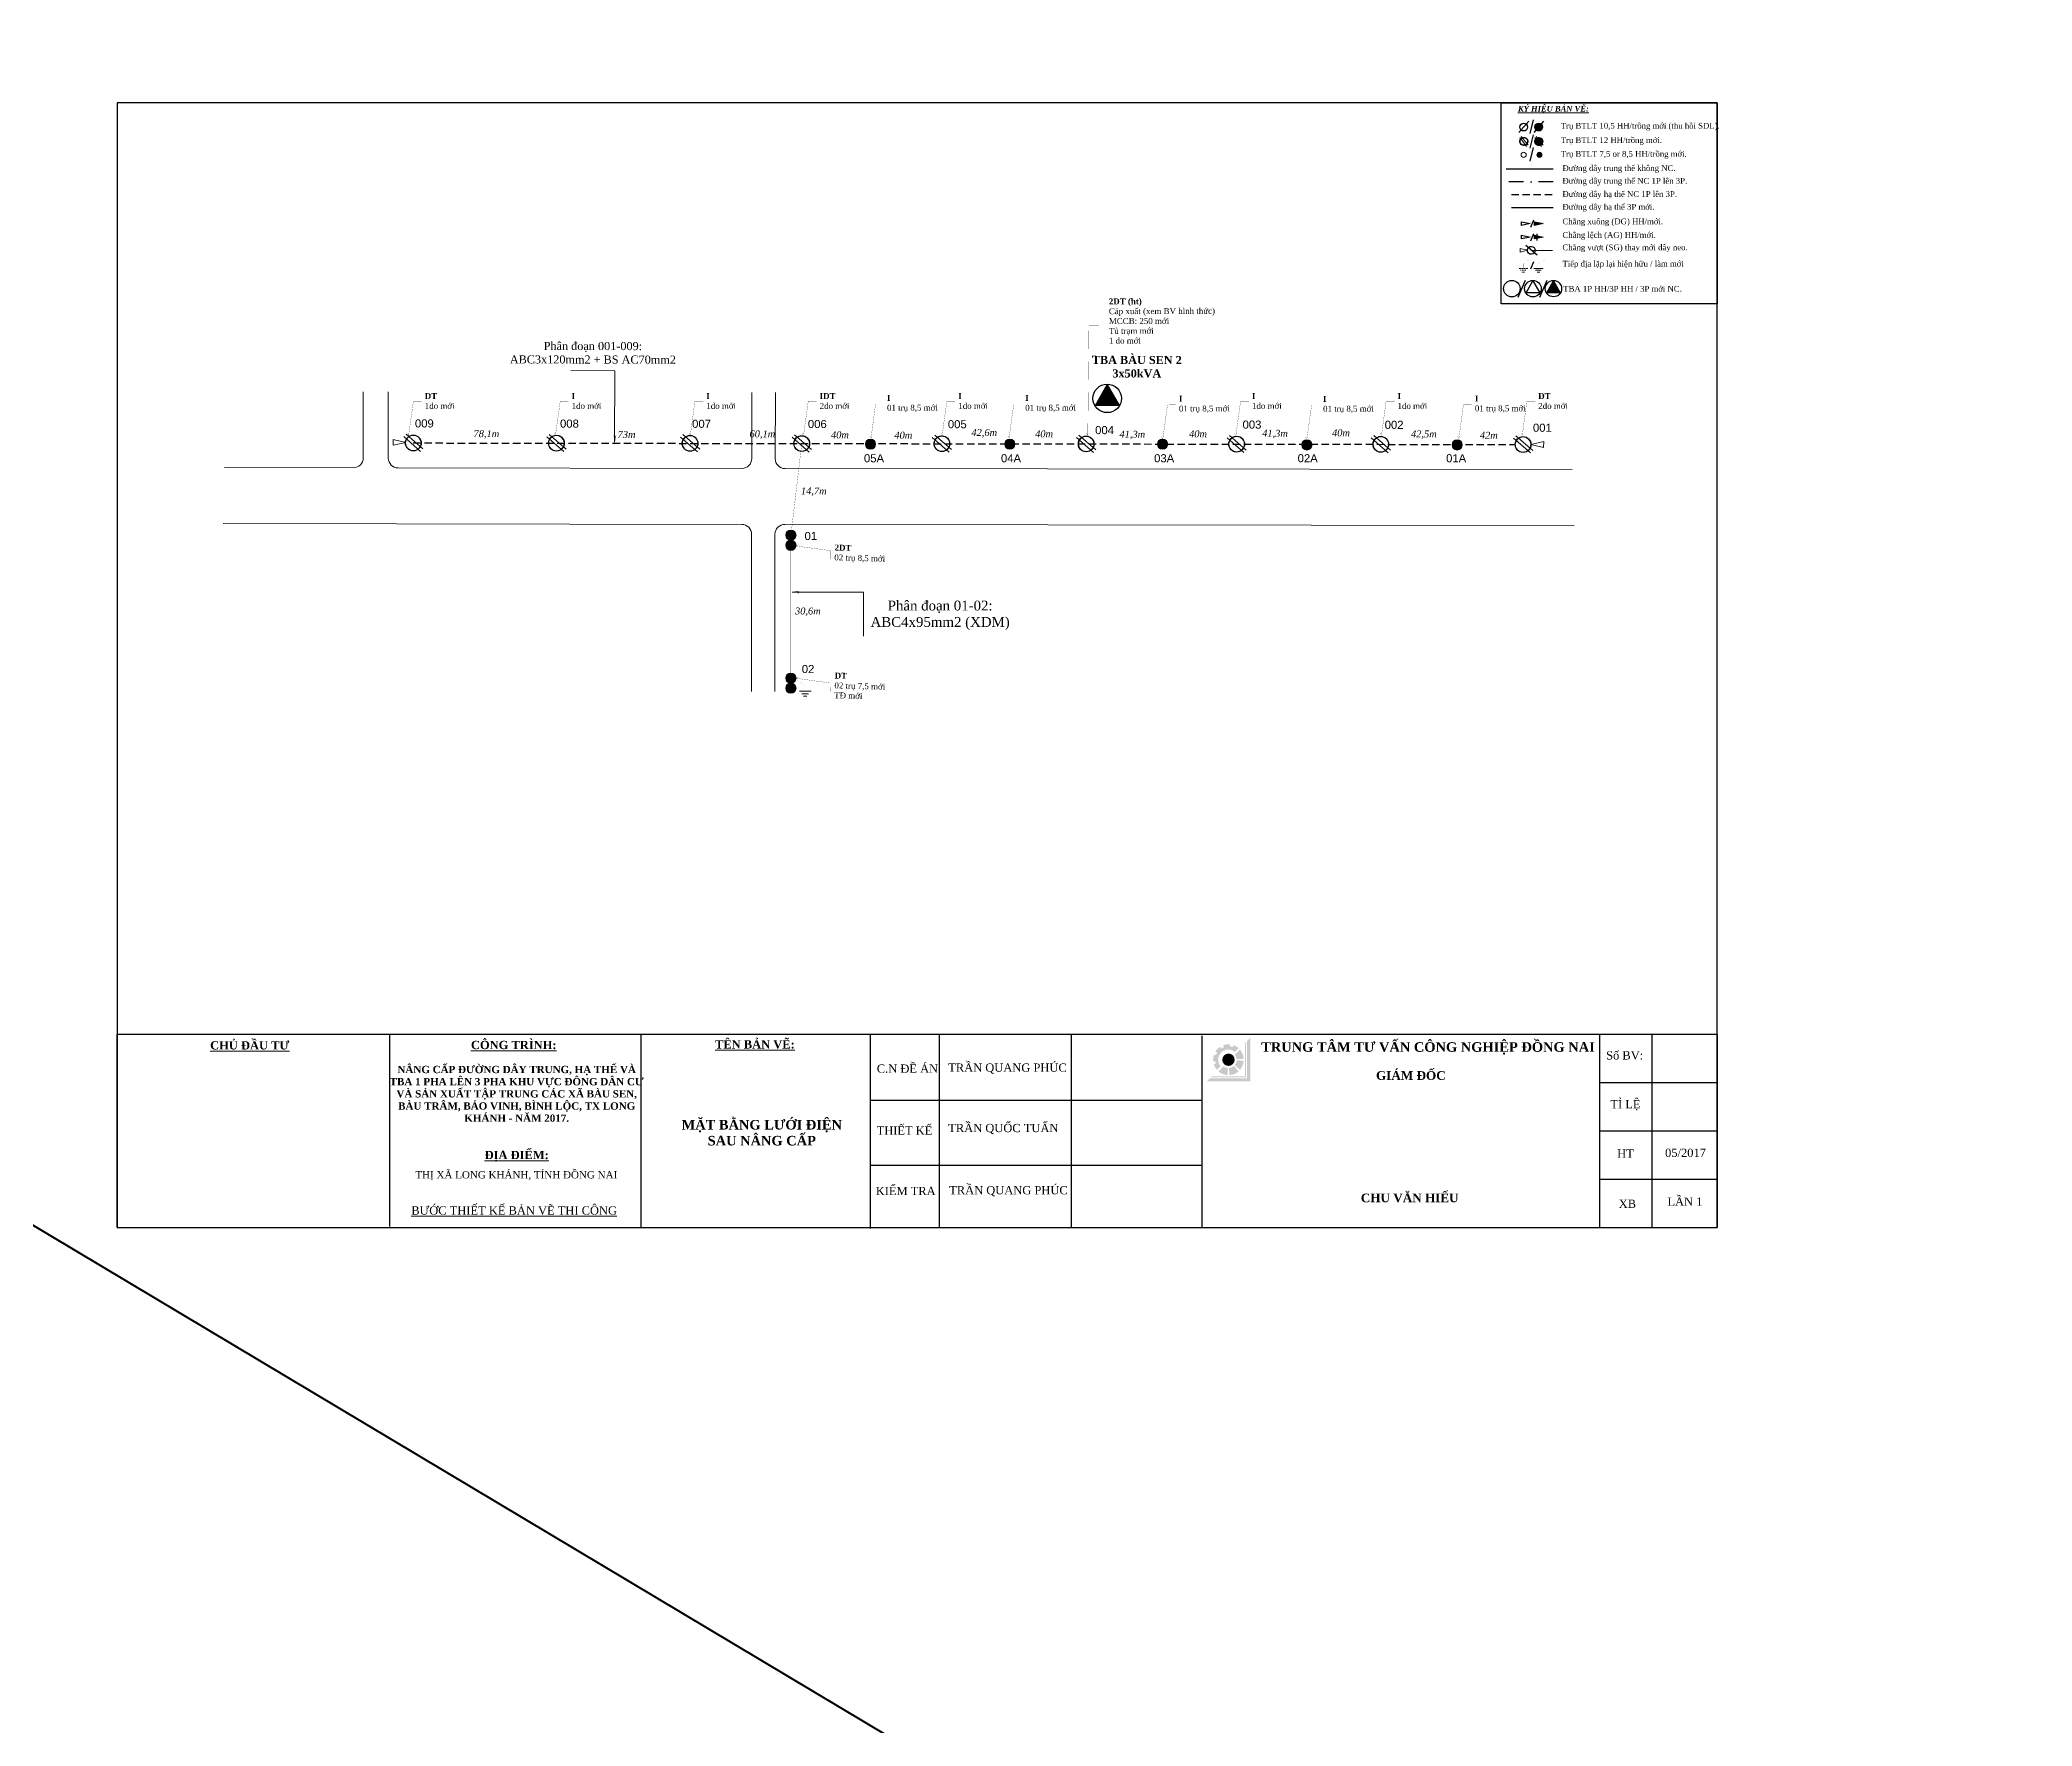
# Model space of a CAD drawing. Header units: metres. Extents: x 429925 to 893472, y 1245258 to 2552490.
# Drawn here: x 439854 to 440866, y 1259848 to 1260705 of the extents above; entities that cross this region are included whole.
import ezdxf

# ---------------------------------------------------------------- set-up
doc = ezdxf.new("R2010")
doc.units = ezdxf.units.M
doc.linetypes.add('DASHDOT', pattern=[1, 0.5, -0.25, 0, -0.25])
doc.linetypes.add('DASHED2', pattern=[0.375, 0.25, -0.125])
doc.layers.add('duong', color=2, linetype='Continuous', lineweight=15)
doc.layers.add('duong bao', color=3, linetype='Continuous', lineweight=13)
doc.layers.add('Khung ten', color=7, linetype='Continuous')
doc.layers.add('KHUNGBANVE', color=6, linetype='Continuous')
doc.styles.add('DAURAO', font='arial.ttf')
doc.styles.get("Standard").update_dxf_attribs({"font": 'arial.ttf'})
doc.styles.add('Unicode', font='times.ttf')
doc.linetypes.add('RAOKEM10', pattern='A,2.5,["x",DAURAO,S=0.75,R=0,X=0,Y=-0.252],2.5', length=5)

# ---------------------------------------------------------------- blocks, each defined once
blk = doc.blocks.new('A$C6542344A')
at = {"color": 9, "linetype": 'Continuous'}
for p, q in [((7.5, 9.8), (0, 1.2)), ((8.7, 8.6), (1.3, 0))]:
    blk.add_line(p, q, dxfattribs=at)
for points in [[(0.3, 4.9, -1), (8.2, 4.9, -1)], [(4.3, 1, -1), (4.3, 8.9, -1)]]:
    blk.add_lwpolyline(points, format="xyb", close=True, dxfattribs=at)
blk = doc.blocks.new('A$C16F73B65')
at = {"layer": 'duong bao', "lineweight": 50, "ltscale": 2}
blk.add_hatch(color=2, dxfattribs=at).paths.add_polyline_path([(0, 2.6, 1), (5.2, 2.6, 1)])
at = {"color": 4, "linetype": 'Continuous', "lineweight": 18}
blk.add_lwpolyline([(0, 2.6, -1), (5.2, 2.6, -1)], format="xyb", close=True, dxfattribs=at)
blk = doc.blocks.new('A$C45A47B40')
at = {"layer": 'duong bao', "color": 1, "lineweight": 20, "ltscale": 4}
for p, q in [((1.2, 2.5), (7.1, 2.5)), ((2.4, 1.3), (5.9, 1.3)), ((3.3, 0), (5, 0))]:
    blk.add_line(p, q, dxfattribs=at)
at = {"layer": 'duong bao', "color": 1, "lineweight": 20, "ltscale": 4, "const_width": 0.0325}
blk.add_lwpolyline([(0, 8.1), (4.2, 5.4), (4.2, 2.5)], dxfattribs=at)
blk = doc.blocks.new('A$C46BF4DDC')
at = {"color": 9, "linetype": 'Continuous'}
blk.add_line((9.9, 11.5), (0, 0), dxfattribs=at)
blk.add_lwpolyline([(0.9, 5.6, -1), (8.8, 5.6, -1)], format="xyb", close=True, dxfattribs=at)
blk = doc.blocks.new('A$C7B825D87')
at = {"layer": 'duong bao', "color": 1, "linetype": 'DASHED2', "lineweight": 20, "ltscale": 4}
for p, q in [((1.2, 2.5), (7.1, 2.5)), ((2.4, 1.3), (5.9, 1.3)), ((3.3, 0), (5, 0))]:
    blk.add_line(p, q, dxfattribs=at)
at = {"layer": 'duong bao', "color": 1, "linetype": 'DASHED2', "lineweight": 20, "ltscale": 4, "const_width": 0.0325}
blk.add_lwpolyline([(0, 8.1), (4.2, 5.4), (4.2, 2.5)], dxfattribs=at)

msp = doc.modelspace()

# ---------------------------------------------------------------- hatches: boundary and pattern name
at = {"layer": 'duong bao', "lineweight": 50, "ltscale": 2}
h = msp.add_hatch(color=256, dxfattribs=at)
edge = h.paths.add_edge_path()
edge.add_ellipse((440615.3, 1260660.4), major_axis=(1.4, 1.4), ratio=1, start_angle=364.0894, end_angle=494.9423)
edge.add_ellipse((440615.3, 1260660.4), major_axis=(1.4, 1.4), ratio=1, start_angle=134.9423, end_angle=184.0894)
edge.add_line((440614, 1260658.9), (440616.6, 1260661.9))
edge = h.paths.add_edge_path()
edge.add_ellipse((440615.3, 1260660.4), major_axis=(1.4, 1.4), ratio=1, start_angle=184.0894, end_angle=314.9423)
edge.add_ellipse((440615.3, 1260660.4), major_axis=(1.4, 1.4), ratio=1, start_angle=314.9423, end_angle=364.0894)
edge.add_line((440616.6, 1260661.9), (440614, 1260658.9))
h = msp.add_hatch(color=256, dxfattribs=at)
h.paths.add_polyline_path([(440607.3, 1260651.2, -1), (440608.1, 1260655.1, -1)], flags=17)
h.paths.add_polyline_path([(440608.1, 1260655.1, 1), (440607.3, 1260651.2, 1)], flags=17)
h = msp.add_hatch(color=256, dxfattribs=at)
edge = h.paths.add_edge_path()
edge.add_ellipse((440615.3, 1260653), major_axis=(1.4, 1.4), ratio=1, start_angle=364.0894, end_angle=494.9423)
edge.add_ellipse((440615.3, 1260653), major_axis=(1.4, 1.4), ratio=1, start_angle=134.9423, end_angle=184.0894)
edge.add_line((440614, 1260651.5), (440616.6, 1260654.5))
edge = h.paths.add_edge_path()
edge.add_ellipse((440615.3, 1260653), major_axis=(1.4, 1.4), ratio=1, start_angle=184.0894, end_angle=314.9423)
edge.add_ellipse((440615.3, 1260653), major_axis=(1.4, 1.4), ratio=1, start_angle=314.9423, end_angle=364.0894)
edge.add_line((440616.6, 1260654.5), (440614, 1260651.5))
h = msp.add_hatch(color=256, dxfattribs=at)
h.paths.add_polyline_path([(440614.9, 1260651.1, -1), (440615.7, 1260655, -1)], flags=17)
h.paths.add_polyline_path([(440615.7, 1260655, 1), (440614.9, 1260651.1, 1)], flags=17)
for points in [[(440615.7, 1260655, -1), (440614.9, 1260651.1, -1)], [(440617.5, 1260611.4), (440613.1, 1260612.3), (440613.1, 1260610.4)], [(440622.8, 1260582.2), (440619.3, 1260576.2), (440626.2, 1260576.2)], [(440396.1, 1260529.4), (440390.1, 1260519), (440402.1, 1260519)]]:
    msp.add_hatch(color=256, dxfattribs=at).paths.add_polyline_path(points)
h = msp.add_hatch(color=256, dxfattribs=at)
h.paths.add_polyline_path([(440617.5, 1260604.5), (440614.4, 1260605.2), (440614.4, 1260603.8)])
h.paths.add_polyline_path([(440614.4, 1260603.8), (440614.4, 1260605.2), (440613.1, 1260605.5), (440613.1, 1260603.6)])
at = {"layer": 'Khung ten'}
h = msp.add_hatch(color=160, dxfattribs=at)
h.paths.add_polyline_path([(440468.7, 1260197.6), (440467.1, 1260196), (440467.1, 1260177), (440448.2, 1260177), (440446.6, 1260175.5), (440468.7, 1260175.5)])
h.paths.add_polyline_path([(440466.6, 1260195.5), (440466.1, 1260195), (440466.1, 1260178.1), (440449.2, 1260178.1), (440448.7, 1260177.5), (440466.6, 1260177.5)], flags=17)
for color, points in [(160, [(440462.8, 1260192.4, 0.10032), (440460.1, 1260193.9), (440459.8, 1260192.9, 0.055263), (440458.3, 1260193.3), (440458.4, 1260194.3, 0.110865), (440455, 1260193.9), (440455.4, 1260192.9, 0.055263), (440454, 1260192.2), (440453.5, 1260193.1, 0.110865), (440451, 1260190.7), (440451.9, 1260190.1, 0.055263), (440451.3, 1260188.8), (440450.3, 1260189.1, 0.110865), (440449.9, 1260185.7), (440450.9, 1260185.8, 0.055263), (440451.2, 1260184.4), (440450.2, 1260184.1, 0.10032), (440451.8, 1260181.4), (440453.6, 1260183.2, -0.904534), (440460.9, 1260190.5)]), (1, [(440460.8, 1260186.5, 1), (440454.5, 1260186.5, 1)])]:
    msp.add_hatch(color=color, dxfattribs=at).paths.add_polyline_path(points)
h = msp.add_hatch(color=104, dxfattribs=at)
h.paths.add_polyline_path([(440463.5, 1260191.7), (440460.9, 1260189.1, -0.149436), (440461.8, 1260186.8), (440465.4, 1260187, 0.16445)])
h.paths.add_polyline_path([(440465.4, 1260186), (440461.8, 1260186.2, -0.16445), (440460.8, 1260183.8), (440463.5, 1260181.4, 0.16445)])
h.paths.add_polyline_path([(440462.8, 1260180.6), (440460.4, 1260183.4, -0.16445), (440457.9, 1260182.3), (440458.2, 1260178.7, 0.16445)])
h.paths.add_polyline_path([(440457.1, 1260178.7), (440457.4, 1260182.3, -0.149436), (440455.1, 1260183.2), (440452.5, 1260180.6, 0.16445)])

# ---------------------------------------------------------------- linework, layer by layer
at = {"color": 7, "linetype": 'Continuous'}
for p, q in [((440612.4, 1260664.1), (440610.7, 1260657.2)), ((440612.4, 1260656.5), (440610.7, 1260649.7)), ((440612.4, 1260650), (440610.7, 1260643.1)), ((440611.2, 1260609.5), (440612.8, 1260613.3)), ((440611.2, 1260602.6), (440612.8, 1260606.4)), ((440614.4, 1260602.8), (440614.4, 1260606.2)), ((440614.4, 1260602.8), (440614.4, 1260606.2)), ((440611.2, 1260588.3), (440612.8, 1260592.1)), ((440604.8, 1260573.9), (440608.5, 1260582.6)), ((440615.8, 1260573.9), (440619.5, 1260582.6))]:
    msp.add_line(p, q, dxfattribs=at)
at = {"color": 1, "lineweight": 30, "ltscale": 15}
msp.add_line((440622.6, 1260639.1), (440598.7, 1260639.1), dxfattribs=at)
at = {"color": 1, "linetype": 'DASHDOT', "lineweight": 30, "ltscale": 15}
msp.add_line((440622.6, 1260632.6), (440598.7, 1260632.6), dxfattribs=at)
at = {"color": 5, "linetype": 'DASHED2', "lineweight": 30, "ltscale": 15}
for p, q in [((440601.4, 1260626.1), (440622.6, 1260626.1)), ((440043.6, 1260499.9), (440603.3, 1260499.1))]:
    msp.add_line(p, q, dxfattribs=at)
at = {"color": 4, "linetype": 'Continuous', "lineweight": 18}
for p, q in [((440145.9, 1260536.6), (440123.6, 1260536.7)), ((440018.2, 1260525.9), (440018.2, 1260492.3)), ((440030.9, 1260525.8), (440030.9, 1260492.2)), ((440215.6, 1260525.6), (440215.5, 1260492)), ((440227.5, 1260525.5), (440227.4, 1260491.9)), ((440013.2, 1260487.3), (439947.6, 1260487.4)), ((440035.9, 1260487.2), (440210.5, 1260487)), ((440632.2, 1260486.4), (440232.4, 1260486.9)), ((440211.1, 1260458.5), (439947, 1260459)), ((440633.3, 1260457.9), (440232.3, 1260458.5)), ((440215.3, 1260373.6), (440215.4, 1260453.5)), ((440227.2, 1260373.6), (440227.3, 1260453.5)), ((440272.3, 1260424), (440272.3, 1260401.7))]:
    msp.add_line(p, q, dxfattribs=at)
at = {"color": 9, "linetype": 'Continuous'}
msp.add_lwpolyline([(439893.1, 1260101.3), (440705.9, 1260101.3), (440705.9, 1260672.8), (439893.1, 1260672.8)], close=True, dxfattribs=at)
at = {"color": 7, "linetype": 'Continuous'}
for points in [[(440596.2, 1260672.8), (440705.9, 1260672.8), (440705.9, 1260570.6), (440596.2, 1260570.6)], [(440606.5, 1260612.3), (440610.9, 1260611.4), (440606.5, 1260610.4)], [(440613.1, 1260612.3), (440617.5, 1260611.4), (440613.1, 1260610.4)], [(440613.1, 1260612.3), (440617.5, 1260611.4), (440613.1, 1260610.4)], [(440606.5, 1260605.5), (440610.9, 1260604.5), (440606.5, 1260603.6)], [(440613.1, 1260605.5), (440617.5, 1260604.5), (440613.1, 1260603.6)], [(440613.1, 1260605.5), (440617.5, 1260604.5), (440613.1, 1260603.6)], [(440608.8, 1260576.2), (440612.3, 1260582.2), (440615.8, 1260576.2)], [(440619.3, 1260576.2), (440622.8, 1260582.2), (440626.2, 1260576.2)], [(440619.3, 1260576.2), (440622.8, 1260582.2), (440626.2, 1260576.2)], [(440619.3, 1260576.2), (440622.8, 1260582.2), (440626.2, 1260576.2)], [(440390.1, 1260519), (440396.1, 1260529.4), (440402.1, 1260519)], [(440390.1, 1260519), (440396.1, 1260529.4), (440402.1, 1260519)], [(440390.1, 1260519), (440396.1, 1260529.4), (440402.1, 1260519)]]:
    msp.add_lwpolyline(points, close=True, dxfattribs=at)
at = {"color": 9, "linetype": 'Continuous'}
for points in [[(440607.3, 1260651.2, -1), (440608.1, 1260655.1, -1)], [(440609.6, 1260652.7, -1), (440605.7, 1260653.5, -1)], [(440614.9, 1260651.1, -1), (440615.7, 1260655, -1)], [(440617.2, 1260652.7, -1), (440613.3, 1260653.4, -1)], [(440043.6, 1260503.9, -1), (440043.6, 1260495.9, -1)], [(440116.3, 1260503.8, -1), (440116.3, 1260495.8, -1)], [(440184.2, 1260503.7, -1), (440184.1, 1260495.7, -1)], [(440240.9, 1260503.6, -1), (440240.9, 1260495.6, -1)], [(440312.1, 1260503.5, -1), (440312.1, 1260495.5, -1)], [(440385.4, 1260503.4, -1), (440385.4, 1260495.4, -1)], [(440461.8, 1260503.3, -1), (440461.8, 1260495.3, -1)], [(440535, 1260503.2, -1), (440535, 1260495.2, -1)], [(440607.3, 1260503.1, -1), (440607.3, 1260495.1, -1)]]:
    msp.add_lwpolyline(points, format="xyb", close=True, dxfattribs=at)
at = {"color": 4, "linetype": 'Continuous', "lineweight": 18}
msp.add_lwpolyline([(440606.3, 1260646.3, -1), (440608.9, 1260646.3, -1)], format="xyb", close=True, dxfattribs=at)
msp.add_lwpolyline([(440609.6, 1260597.8), (440605.8, 1260596.8), (440605.8, 1260598.7)], close=True, dxfattribs=at)
at = {"color": 7, "linetype": 'Continuous'}
for points in [[(440597.4, 1260578.3, -1), (440605.8, 1260578.3, -1)], [(440608.1, 1260578.3, -1), (440616.5, 1260578.3, -1)], [(440618.6, 1260578.3, -1), (440626.9, 1260578.3, -1)], [(440618.6, 1260578.3, -1), (440626.9, 1260578.3, -1)], [(440618.6, 1260578.3, -1), (440626.9, 1260578.3, -1)], [(440396, 1260529.8, -1), (440396.1, 1260515.3, -1)], [(440388.8, 1260522.5, -1), (440403.3, 1260522.6, -1)], [(440388.8, 1260522.5, -1), (440403.3, 1260522.6, -1)]]:
    msp.add_lwpolyline(points, format="xyb", close=True, dxfattribs=at)
at = {"color": 4, "linetype": 'Continuous', "lineweight": 18}
for points in [[(440145.5, 1260503.3), (440146.2, 1260503.3), (440145.8, 1260500.3), (440145.9, 1260536.6)], [(440039.8, 1260500.2), (440033.3, 1260501.7), (440033.3, 1260498.7), (440039.8, 1260500.2)], [(440611.2, 1260499.1), (440617.8, 1260500.6), (440617.7, 1260497.6), (440611.2, 1260499.1)], [(440239, 1260423.6), (440239, 1260424.4), (440236, 1260424), (440272.3, 1260424)]]:
    msp.add_lwpolyline(points, dxfattribs=at)
for centre, start, end in [((440013.2, 1260492.3), 269.8857, 359.8857), ((440035.9, 1260492.2), 179.8857, 269.8857), ((440210.5, 1260492), 269.8857, 359.8857), ((440232.4, 1260491.9), 179.8857, 269.8857), ((440210.4, 1260453.5), 359.8857, 89.8857), ((440232.3, 1260453.5), 89.8857, 179.8857)]:
    msp.add_arc(centre, 5, start, end, dxfattribs=at)
at = {"layer": 'duong bao', "lineweight": 50, "ltscale": 2}
msp.add_line((433711.3, 1263768.7), (448885, 1254706.7), dxfattribs=at)
at = {"layer": 'duong bao', "color": 6, "linetype": 'RAOKEM10', "lineweight": 30, "ltscale": 2}
msp.add_line((440601.4, 1260619.6), (440622.6, 1260619.6), dxfattribs=at)
at = {"layer": 'duong bao', "lineweight": 18, "ltscale": 2}
msp.add_line((440622.2, 1260597.7), (440611.6, 1260597.7), dxfattribs=at)
at = {"layer": 'duong bao', "color": 4, "lineweight": 15, "ltscale": 2, "const_width": 0.1}
for points in [[(440385.5, 1260504.8), (440386.2, 1260503.8), (440386.8, 1260559.4), (440395, 1260559.5)], [(440040.6, 1260504.8), (440041.2, 1260503.7), (440043.6, 1260521), (440047.8, 1260521)], [(440115.1, 1260504.8), (440115.8, 1260503.7), (440118.2, 1260521), (440122.4, 1260521)], [(440183.6, 1260504.8), (440184.3, 1260503.7), (440186.6, 1260521), (440190.9, 1260521)], [(440241.1, 1260504.8), (440241.8, 1260503.7), (440244.2, 1260521), (440248.4, 1260521)], [(440275.4, 1260503.5), (440276.1, 1260502.4), (440278.4, 1260519.7), (440282.7, 1260519.7)], [(440311.5, 1260504.8), (440312.2, 1260503.7), (440314.6, 1260521), (440318.8, 1260521)], [(440345.6, 1260503.5), (440346.2, 1260502.5), (440348.6, 1260519.7), (440352.8, 1260519.7)], [(440423.6, 1260503), (440424.3, 1260502), (440426.7, 1260519.2), (440430.9, 1260519.3)], [(440460.7, 1260504.8), (440461.4, 1260503.7), (440463.8, 1260521), (440468, 1260521)], [(440496.8, 1260503), (440497.5, 1260501.9), (440499.9, 1260519.2), (440504.1, 1260519.2)], [(440534.7, 1260504.8), (440535.4, 1260503.7), (440537.7, 1260521), (440542, 1260521)], [(440574, 1260503.2), (440574.7, 1260502.1), (440577, 1260519.4), (440581.2, 1260519.4)], [(440606.2, 1260504.8), (440606.9, 1260503.7), (440609.2, 1260521), (440613.5, 1260521)], [(440239.2, 1260448.2), (440238.2, 1260447.5), (440255.5, 1260445.2), (440255.5, 1260441)], [(440239.2, 1260381), (440238.2, 1260380.3), (440255.4, 1260377.9), (440255.5, 1260373.7)]]:
    msp.add_lwpolyline(points, dxfattribs=at)
at = {"layer": 'duong bao', "color": 6, "linetype": 'RAOKEM10', "lineweight": 30, "ltscale": 2, "const_width": 0.1}
msp.add_lwpolyline([(440240.9, 1260499.6), (440235.4, 1260453), (440235.4, 1260380.4)], dxfattribs=at)
at = {"layer": 'KHUNGBANVE', "color": 2}
for p, q in [((439893.1, 1260101.3), (439893.1, 1260199.4)), ((440705.9, 1260199.4), (439893.1, 1260199.4)), ((440031.6, 1260101.7), (440031.6, 1260199.6)), ((440159.4, 1260101.3), (440159.4, 1260199.4)), ((440275.9, 1260100.8), (440275.9, 1260199.4)), ((440310.8, 1260101), (440310.8, 1260199.4)), ((440377.9, 1260101.3), (440377.9, 1260199.1)), ((440444.3, 1260101.3), (440444.3, 1260198.6)), ((440646.3, 1260101.1), (440646.3, 1260199.4)), ((440672.8, 1260101.1), (440672.8, 1260199.4)), ((440705.9, 1260199.4), (440705.9, 1260101.3)), ((440705.9, 1260174.8), (440646.3, 1260174.8)), ((440444.3, 1260165.8), (440275.9, 1260165.8)), ((440705.9, 1260150.2), (440646.3, 1260150.2)), ((440444.3, 1260132.7), (440275.9, 1260132.7)), ((440705.9, 1260125.7), (440646.3, 1260125.7)), ((439893.1, 1260101.3), (440705.9, 1260101.3))]:
    msp.add_line(p, q, dxfattribs=at)

# ---------------------------------------------------------------- block references
at = {"color": 4, "linetype": 'Continuous', "lineweight": 18, "yscale": 0.5, "zscale": 0.5}
for p, xscale, rotation in [((440605.2, 1260657.6), 0.5000000000041764, 359.9423113320694), ((440612.8, 1260657.6), 0.5000000000041764, 359.9423113320694), ((440608.7, 1260600.2), 0.5000000000211088, 269.9863334116617)]:
    msp.add_blockref('A$C46BF4DDC', p, dxfattribs=dict(at, xscale=xscale, rotation=rotation))
at = {"layer": 'duong bao', "lineweight": 50, "ltscale": 2, "xscale": 0.4999999999677948, "yscale": 0.5, "zscale": 0.5, "rotation": 78.73382310779768}
for p in [(440609.7, 1260650.5), (440617.3, 1260650.5)]:
    msp.add_blockref('A$C6542344A', p, dxfattribs=at)
at = {"layer": 'duong bao', "lineweight": 50, "ltscale": 2}
for name, p, xscale, yscale, zscale in [('A$C16F73B65', (440614.3, 1260645), 0.5, 0.5, 0.5), ('A$C7B825D87', (440610.7, 1260586.6), -0.8000000000029104, 0.7999999999883585, 0.8), ('A$C45A47B40', (440618.4, 1260586.6), -0.8000000000029104, 0.7999999999883585, 0.8)]:
    msp.add_blockref(name, p, dxfattribs=dict(at, xscale=xscale, yscale=yscale, zscale=zscale))
at = {"layer": 'duong bao', "lineweight": 50, "ltscale": 2, "rotation": 89.8856803799728}
for p in [(440048.5, 1260495.6), (440121.2, 1260495.5), (440189.1, 1260495.4), (440245.8, 1260495.3), (440317, 1260495.2), (440390.3, 1260495.1), (440466.7, 1260495), (440540, 1260494.9), (440612.2, 1260494.8)]:
    msp.add_blockref('A$C6542344A', p, dxfattribs=at)
at = {"layer": 'duong bao', "lineweight": 50, "ltscale": 2}
for name, p in [('A$C16F73B65', (440273.2, 1260496.7)), ('A$C16F73B65', (440344, 1260496.7)), ('A$C16F73B65', (440421.6, 1260496.7)), ('A$C16F73B65', (440494.9, 1260496.3)), ('A$C16F73B65', (440571.2, 1260496.3)), ('A$C16F73B65', (440232.8, 1260450.4)), ('A$C16F73B65', (440232.8, 1260445.3)), ('A$C16F73B65', (440232.8, 1260377.8)), ('A$C16F73B65', (440232.8, 1260372.7)), ('A$C45A47B40', (440238.5, 1260371.2))]:
    msp.add_blockref(name, p, dxfattribs=at)

# ---------------------------------------------------------------- texts
at = {"color": 4, "linetype": 'Continuous', "lineweight": 18, "attachment_point": 5}
for s, insert, char_height, width in [('\\C7;\\fTimes New Roman|b1|i1|;\\H2.8669647164643;\\LKÝ HIỆU BẢN VẼ\\l\\L:\\l', (440622.7, 1260669.3), 2.867, 49.206), ('{\\fTimes New Roman|b0|i0|c0|p18;\\C7;Phân đoạn 01-02:\\PABC4x95mm2 (XDM)}', (440311.2, 1260412.3), 5, 150.707)]:
    msp.add_mtext(s, dxfattribs=dict(at, insert=insert, char_height=char_height, width=width))
at = {"char_height": 2.935, "attachment_point": 4}
for s, insert, width in [('{\\fTimes New Roman|b0|i0|c0|p18;\\C7;Trụ BTLT 10,5 HH/trồng mới (thu hồi SDL).}', (440626.4, 1260660.6), 78.729), ('{\\fTimes New Roman|b0|i0|c0|p18;\\C7;Trụ BTLT 12 HH/trồng mới.}', (440626.4, 1260653.3), 78.729), ('{\\fTimes New Roman|b0|i0|c0|p18;\\C7;Trụ BTLT 7,5 or 8,5 HH/trồng mới.}', (440626.4, 1260646.3), 78.729), ('{\\fTimes New Roman|b0|i0|c0|p18;\\H1x;\\C7;Đường dây trung thế không NC.}', (440627.3, 1260639.1), 60.735), ('{\\fTimes New Roman|b0|i0|c0|p18;\\C7;Đường dây trung thế NC 1P lên 3P.}', (440627.3, 1260632.6), 65.055), ('{\\fTimes New Roman|b0|i0|c0|p18;\\C7;Đường dây hạ thế NC 1P lên 3P.}', (440627.3, 1260625.9), 69.868), ('{\\fTimes New Roman|b0|i0|c0|p18;\\C7;Đường dây hạ thế 3P mới.}', (440627.3, 1260619.4), 69.868), ('{\\fTimes New Roman|b0|i0|c0|p18;\\C7;Chằng xuống (DG) HH/mới.}', (440627.3, 1260612), 67.094), ('{\\fTimes New Roman|b0|i0|c0|p18;\\C7;Chằng lệch (AG) HH/mới.}', (440627.3, 1260605.1), 67.094), ('{\\fTimes New Roman|b0|i0|c0|p18;\\C7;Chằng vượt (SG) thay mới dây neo.}', (440627.3, 1260598.8), 67.094), ('{\\fTimes New Roman|b0|i0|c0|p18;\\C7;Tiếp địa lặp lại hiện hữu / làm mới}', (440627.3, 1260590.5), 67.094), ('{\\fTimes New Roman|b0|i0|c0|p18;\\C7;TBA 1P HH/3P HH / 3P mới NC.}', (440627.7, 1260578.2), 74)]:
    msp.add_mtext(s, dxfattribs=dict(at, insert=insert, width=width))
at = {"color": 4, "linetype": 'Continuous', "lineweight": 18}
for s, insert, char_height, width, attachment_point, rotation in [('{\\fTimes New Roman|b1|i0|c0|p18;\\C7;2DT (ht)\\P\\fTimes New Roman|b0|i0|c0|p18;Cáp xuất (xem BV hình thức)\\PMCCB: 250 mới\\PTủ trạm mới\\P1 do mới}', (440396.9, 1260561.8), 3, 71.551, 4, 0.1767), ('{\\fTimes New Roman|b1|i0|c0|p18;\\C7;DT\\P\\fTimes New Roman|b0|i0|c0|p18;1do mới}', (440049.4, 1260521.2), 3, 24.467, 4, 0.0997), ('{\\fTimes New Roman|b1|i0|c0|p18;\\C7;I\\P\\fTimes New Roman|b0|i0|c0|p18;1do mới}', (440124, 1260521.2), 3, 24.467, 4, 0.0997), ('{\\fTimes New Roman|b1|i0|c0|p18;\\C7;I\\P\\fTimes New Roman|b0|i0|c0|p18;1do mới}', (440192.4, 1260521.2), 3, 24.467, 4, 0.0997), ('{\\fTimes New Roman|b1|i0|c0|p18;\\C7;IDT\\P\\fTimes New Roman|b0|i0|c0|p18;2do mới}', (440250, 1260521.2), 3, 24.467, 4, 0.0997), ('{\\fTimes New Roman|b1|i0|c0|p18;\\C7;I\\P\\fTimes New Roman|b0|i0|c0|p18;01 trụ 8,5 mới}', (440284.2, 1260519.9), 3, 24.467, 4, 0.0997), ('{\\fTimes New Roman|b1|i0|c0|p18;\\C7;I\\P\\fTimes New Roman|b0|i0|c0|p18;1do mới}', (440320.4, 1260521.2), 3, 24.467, 4, 0.0997), ('{\\fTimes New Roman|b1|i0|c0|p18;\\C7;I\\P\\fTimes New Roman|b0|i0|c0|p18;01 trụ 8,5 mới}', (440354.4, 1260519.9), 3, 24.467, 4, 0.0997), ('{\\fTimes New Roman|b1|i0|c0|p18;\\C7;I\\P\\fTimes New Roman|b0|i0|c0|p18;01 trụ 8,5 mới}', (440432.5, 1260519.5), 3, 24.467, 4, 0.0997), ('{\\fTimes New Roman|b1|i0|c0|p18;\\C7;I\\P\\fTimes New Roman|b0|i0|c0|p18;1do mới}', (440469.6, 1260521.2), 3, 24.467, 4, 0.0997), ('{\\fTimes New Roman|b1|i0|c0|p18;\\C7;I\\P\\fTimes New Roman|b0|i0|c0|p18;01 trụ 8,5 mới}', (440505.7, 1260519.4), 3, 24.467, 4, 0.0997), ('{\\fTimes New Roman|b1|i0|c0|p18;\\C7;I\\P\\fTimes New Roman|b0|i0|c0|p18;1do mới}', (440543.5, 1260521.2), 3, 24.467, 4, 0.0997), ('{\\fTimes New Roman|b1|i0|c0|p18;\\C7;I\\P\\fTimes New Roman|b0|i0|c0|p18;01 trụ 8,5 mới}', (440582.8, 1260519.6), 3, 24.467, 4, 0.0997), ('{\\fTimes New Roman|b1|i0|c0|p18;\\C7;DT\\P\\fTimes New Roman|b0|i0|c0|p18;2do mới}', (440615, 1260521.2), 3, 24.467, 4, 0.0997), ('{\\fArial Unicode MS|b0|i0|c238|p34;\\H1x;\\C7;0\\fArial Unicode MS|b0|i0|c0|p34;09}', (440049.2, 1260509.8), 4.109, 22.401, 5, 359.8857), ('{\\fArial Unicode MS|b0|i0|c238|p34;\\C7;0\\fArial Unicode MS|b0|i0|c0|p34;08}', (440122.9, 1260509.7), 4.109, 22.401, 5, 359.8857), ('{\\fArial Unicode MS|b0|i0|c238|p34;\\H1x;\\C7;0\\fArial Unicode MS|b0|i0|c0|p34;07}', (440190, 1260509.6), 4.109, 22.401, 5, 359.8857), ('{\\fArial Unicode MS|b0|i0|c238|p34;\\H1x;\\C7;0\\fArial Unicode MS|b0|i0|c0|p34;06}', (440248.8, 1260509.5), 4.109, 22.401, 5, 359.8857), ('{\\fArial Unicode MS|b0|i0|c238|p34;\\H1x;\\C7;0\\fArial Unicode MS|b0|i0|c0|p34;05}', (440319.9, 1260509.4), 4.109, 22.401, 5, 359.8857), ('{\\fArial Unicode MS|b0|i0|c238|p34;\\H1x;\\C7;0\\fArial Unicode MS|b0|i0|c0|p34;04}', (440394.7, 1260506.4), 4.109, 22.401, 5, 359.8857), ('{\\fArial Unicode MS|b0|i0|c238|p34;\\H1x;\\C7;0\\fArial Unicode MS|b0|i0|c0|p34;03}', (440469.6, 1260509.2), 4.109, 22.401, 5, 359.8857), ('{\\fArial Unicode MS|b0|i0|c238|p34;\\H1x;\\C7;0\\fArial Unicode MS|b0|i0|c0|p34;0\\fArial Unicode MS|b0|i0|c238|p34;2}', (440541.8, 1260509.1), 4.1093, 22.401, 5, 359.8857), ('{\\fArial Unicode MS|b0|i0|c238|p34;\\H1x;\\C7;0\\fArial Unicode MS|b0|i0|c0|p34;01}', (440617.1, 1260507.6), 4.109, 22.401, 5, 359.8857), ('{\\fTimes New Roman|b0|i1|c0|p18;\\C7;78,1m}', (440080.7, 1260504.2), 3.5, 22.401, 5, 359.8857), ('{\\fTimes New Roman|b0|i1|c0|p18;\\C7;73m}', (440151.9, 1260504.2), 3.5, 22.401, 5, 359.8857), ('{\\fTimes New Roman|b0|i1|c0|p18;\\C7;60,1m}', (440220.9, 1260504.1), 3.5, 22.401, 5, 359.8857), ('{\\fTimes New Roman|b0|i1|c0|p18;\\C7;40m}', (440260.3, 1260504), 3.5, 22.401, 5, 359.8857), ('{\\fTimes New Roman|b0|i1|c0|p18;\\C7;40m}', (440292.5, 1260503.8), 3.5, 22.401, 5, 359.8857), ('{\\fTimes New Roman|b0|i1|c0|p18;\\C7;42,6m}', (440333.6, 1260504.8), 3.5, 22.401, 5, 359.8857), ('{\\fTimes New Roman|b0|i1|c0|p18;\\C7;40m}', (440364, 1260504.5), 3.5, 22.401, 5, 359.8857), ('{\\fTimes New Roman|b0|i1|c0|p18;\\C7;41,3m}', (440408.8, 1260503.9), 3.5, 22.401, 5, 359.8857), ('{\\fTimes New Roman|b0|i1|c0|p18;\\C7;40m}', (440442.2, 1260504.5), 3.5, 22.401, 5, 359.8857), ('{\\fTimes New Roman|b0|i1|c0|p18;\\C7;41,3m}', (440481.3, 1260504.4), 3.5, 22.401, 5, 359.8857), ('{\\fTimes New Roman|b0|i1|c0|p18;\\C7;40m}', (440514.8, 1260505), 3.5, 22.401, 5, 359.8857), ('{\\fTimes New Roman|b0|i1|c0|p18;\\C7;42,5m}', (440556.9, 1260504.1), 3.5, 22.401, 5, 359.8857), ('{\\fTimes New Roman|b0|i1|c0|p18;\\C7;42m}', (440589.9, 1260503.8), 3.5, 22.401, 5, 359.8857), ('{\\fArial Unicode MS|b0|i0|c0|p34;\\C7;05A}', (440277.6, 1260492.1), 4.109, 22.401, 5, 359.8857), ('{\\fArial Unicode MS|b0|i0|c0|p34;\\C7;04A}', (440347.2, 1260492.1), 4.109, 22.401, 5, 359.8857), ('{\\fArial Unicode MS|b0|i0|c0|p34;\\C7;03A}', (440425, 1260492.1), 4.109, 22.401, 5, 359.8857), ('{\\fArial Unicode MS|b0|i0|c0|p34;\\C7;02A}', (440497.9, 1260492.1), 4.109, 22.401, 5, 359.8857), ('{\\fArial Unicode MS|b0|i0|c0|p34;\\C7;01A}', (440573.3, 1260492.1), 4.109, 22.401, 5, 359.8857), ('{\\fTimes New Roman|b0|i1|c0|p18;\\C7;14,7m}', (440247, 1260475.1), 3.5, 22.401, 5, 359.8857), ('{\\fArial Unicode MS|b0|i0|c0|p34;\\C7;01}', (440245.5, 1260452.6), 4.109, 22.401, 5, 359.8857), ('{\\fTimes New Roman|b1|i0|c0|p18;\\C7;2DT\\P\\fTimes New Roman|b0|i0|c0|p18;02 trụ 8,5 mới}', (440257.5, 1260443.9), 3, 29.88, 4, 358.5056), ('{\\fTimes New Roman|b0|i1|c0|p18;\\C7;30,6m}', (440244, 1260414.1), 3.5, 22.401, 5, 359.8857), ('{\\fArial Unicode MS|b0|i0|c0|p34;\\C7;02}', (440244.1, 1260385), 4.109, 22.401, 5, 359.8857), ('{\\fTimes New Roman|b1|i0|c0|p18;\\C7;DT\\P\\fTimes New Roman|b0|i0|c0|p18;02 trụ 7,5 mới\\PTĐ mới}', (440257.5, 1260376.7), 3, 36.621, 4, 358.5056)]:
    msp.add_mtext(s, dxfattribs=dict(at, insert=insert, char_height=char_height, width=width, attachment_point=attachment_point, rotation=rotation))
at = {"char_height": 4.109, "attachment_point": 5, "rotation": 359.8857}
for s, insert, width in [('{\\fTimes New Roman|b0|i0|c0|p18;\\C7;Phân đoạn 001-009:\\PABC3x120mm2 + BS AC70mm2}', (440134.8, 1260545.7), 140.214), ('{\\fTimes New Roman|b1|i0|c0|p18;\\C7;TBA BÀU SEN 2 3x50kVA}', (440411.1, 1260538.6), 52.272)]:
    msp.add_mtext(s, dxfattribs=dict(at, insert=insert, width=width))
at = {"layer": 'duong', "attachment_point": 2, "style": 'Unicode'}
for s, insert, char_height, width in [('{\\fTimes New Roman|b1|i0|c0|p18;\\LCHỦ ĐẦU TƯ}', (439960.5, 1260195.9), 4.194, 338.046), ('{\\fTimes New Roman|b1|i0|c0|p18;\\LCÔNG TRÌNH:}', (440094.6, 1260196.1), 4.194, 338.046), ('{\\fTimes New Roman|b1|i0|c0|p18;\\LTÊN BẢN VẼ:}', (440217.1, 1260196.4), 4.194, 338.046), ('{\\fTimes New Roman|b1|i0|c0|p18;TRUNG TÂM TƯ VẤN CÔNG NGHIỆP ĐỒNG NAI}', (440559, 1260195.4), 4.856, 338.046), ('{\\fTimes New Roman|b1|i0|c0|p18;NÂNG CẤ\\fTimes New Roman|b1|i0|c163|p18;P ĐƯ\\fTimes New Roman|b1|i0|c0|p18;ỜNG DÂY TRUNG, HẠ THẾ VÀ TBA 1 PHA LÊN 3 PHA KHU VỰ\\fTimes New Roman|b1|i0|c163|p18;C ĐÔNG DÂN CƯ VÀ S\\fTimes New Roman|b1|i0|c0|p18;ẢN XUẤT TẬP TRUNG CÁC XÃ BÀU SEN, BÀU TRÂM, BẢO VINH, BÌNH LỘ\\fTimes New Roman|b1|i0|c163|p18;C, TX LONG KHÁNH - NĂM \\fTimes New Roman|b1|i0|c0|p18;2017.}', (440096.1, 1260183.4), 3.7086, 130.259), ('C.N ĐỀ ÁN', (440294.6, 1260184.1), 4.19, 338.046), ('TRẦN QUANG PHÚC', (440345.4, 1260184.6), 4.194, 338.046), ('Số BV:', (440658.9, 1260190.8), 4.19, 338.046), ('{\\fTimes New Roman|b1|i0|c0|p18;GIÁM ĐỐC}', (440550.3, 1260180.7), 4.415, 338.046), ('TỈ LỆ', (440659.3, 1260166), 4.19, 338.046), ('{\\fTimes New Roman|b1|i0|c163|p18;MẶT \\fTimes New Roman|b1|i0|c0|p18;BẰNG\\fTimes New Roman|b1|i0|c163|p18; \\fTimes New Roman|b1|i0|c0|p18;LƯỚI ĐIỆN SAU NÂNG CẤP}', (440220.6, 1260155.9), 4.8561, 83.996), ('TRẦN QUỐC TUẤN', (440343.3, 1260153.9), 4.194, 338.046), ('THIẾT KẾ', (440293.1, 1260152.6), 4.19, 338.046), ('{\\fTimes New Roman|b1|i0|c0|p18;\\LĐỊA ĐIẾM:}', (440096.1, 1260140.2), 4.194, 128.1), ('HT', (440659.3, 1260140.9), 4.19, 338.046), ('05/2017', (440689.8, 1260141.3), 4.19, 338.046), ('THỊ XÃ LONG KHÁNH, TỈNH ĐỒNG NAI', (440095.9, 1260129.9), 3.709, 129.541), ('TRẦN QUANG PHÚC', (440345.9, 1260122.3), 4.194, 338.046), ('KIỂM TRA', (440293.7, 1260121.9), 4.19, 338.046), ('{\\fTimes New Roman|b1|i0|c0|p18;CHU VĂN HIẾU}', (440549.7, 1260118.5), 4.415, 338.046), ('XB', (440660.3, 1260115.4), 4.19, 338.046), ('LẦN 1', (440689.5, 1260116.5), 4.19, 338.046), ('{\\LBƯỚC THIẾT KẾ BẢN VẼ THI CÔNG}', (440094.8, 1260112), 4.194, 338.046)]:
    msp.add_mtext(s, dxfattribs=dict(at, insert=insert, char_height=char_height, width=width))

doc.saveas('drawing.dxf')
